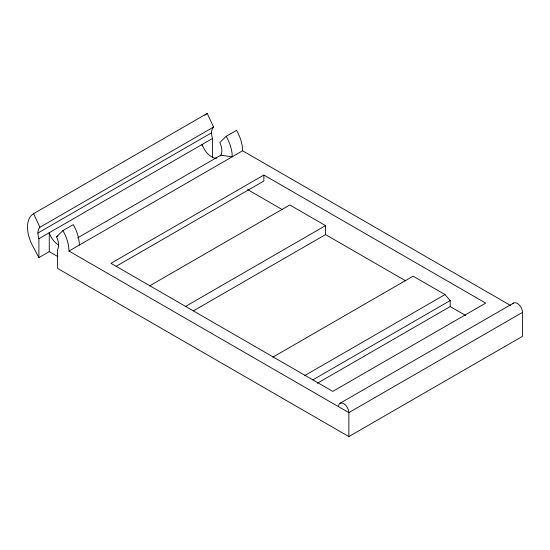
<?xml version="1.0" encoding="UTF-8"?>
<svg xmlns="http://www.w3.org/2000/svg" width="550" height="550" viewBox="0 0 550 550"><rect width="100%" height="100%" fill="white"/><g stroke="black" fill="none" stroke-linecap="round" stroke-linejoin="round"><path stroke-width="0.82" d="M38.906 257.62L38.906 238.686C37.709 235.056 37.056 230.237 39.937 227.267L213.579 127.016L207.212 113.424L33.571 213.675A29.322 16.926 60 0 0 33.571 247.534L38.906 257.62L49.266 251.639L57.881 256.609M212.541 157.376L212.541 138.435C211.351 134.812 210.691 129.993 213.579 127.016M220.481 155.973L221.519 153.684A14.658 8.463 60 0 0 220.481 144.004L219.801 142.574L226.167 136.338L236.534 130.357A29.322 16.926 60 0 1 242.605 150.789L510.647 305.539M512.827 303.806A7.329 4.235 60 0 1 518.657 304.384A7.329 4.235 60 0 1 522.5 312.386L522.5 336.325L348.858 436.576L57.564 268.393L57.564 249.459L58.245 247.947A14.658 8.463 60 0 0 57.214 238.267L56.526 236.844L62.893 230.601L73.26 224.62A29.322 16.926 60 0 1 79.331 245.053M37.867 233.083L211.502 132.832M38.906 238.686L212.541 138.435M56.526 236.844L58.004 235.984M77.578 237.903L220.832 155.196L232.238 156.771A29.322 16.926 60 0 0 226.167 136.338M62.893 230.601A29.322 16.926 60 0 1 68.963 251.041L242.605 150.789M263.856 175.031L110.949 263.306L332.791 391.387L485.698 303.105L263.856 175.031L263.856 181.012L116.146 266.289M149.483 285.945L289.774 204.951L325.538 225.603L325.538 234.582L193.414 310.86M185.247 306.597L325.538 225.603M272.848 357.17L413.132 276.176L445.012 294.58L450.196 300.561L450.196 306.549L317.329 383.261M304.721 375.574L445.012 294.58M312.874 379.844L450.196 300.561M340.01 403.294L513.652 303.043M522.5 312.386L348.858 412.631L68.963 251.041M247.596 189.578L282.37 209.66M325.538 234.582L405.707 280.864M450.196 306.549L465.733 315.521M33.571 213.675L39.937 227.267M348.858 436.576L348.858 412.631A7.329 4.235 60 0 0 343.681 403.659A7.329 4.235 60 0 0 338.498 406.649M202.173 146.066L202.173 144.423L202.531 145.606A14.658 8.463 60 0 0 216.686 158.159M49.266 251.639L49.266 232.698L49.624 233.887A14.658 8.463 60 0 0 58.602 245.053M204.889 115.287A29.322 16.926 60 0 1 207.212 113.424"/></g></svg>
